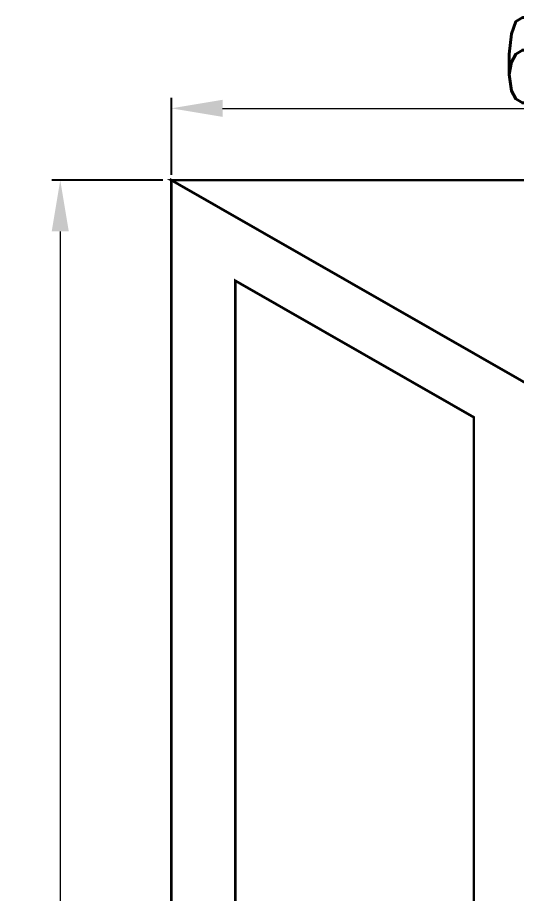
# Model space of a CAD drawing. Header units: millimetres. Extents: x 2974 to 5671, y 1205 to 3288.
# Drawn here: x 4556.4 to 4614.7, y 1682.9 to 1785.4 of the extents above; entities that cross this region are included whole.
import ezdxf

# ---------------------------------------------------------------- set-up
doc = ezdxf.new("R2010")
doc.units = ezdxf.units.MM
doc.layers.add('0-RACK', color=7, linetype='Continuous')
doc.layers.add('TEXT', color=3, linetype='Continuous')
doc.styles.add('SIMPLEX', font='simplex.shx', dxfattribs={"width": 0.6})
doc.styles.get("Standard").update_dxf_attribs({"font": 'arial.ttf'})
doc.dimstyles.new('ISO-25', dxfattribs={"dimtxt": 2.5, "dimasz": 2.5, "dimexe": 1.25, "dimexo": 0.625, "dimtad": 1, "dimtxsty": 'Standard', "dimcen": 2.5, "dimadec": 0, "dimazin": 0, "dimtfac": 1, "dimtmove": 0, "dimatfit": 3, "dimfxl": 1, "dimarcsym": 0})
doc.dimstyles.get("Standard").update_dxf_attribs({"dimtxt": 0.18, "dimasz": 0.18, "dimexe": 0.18, "dimexo": 0.0625, "dimgap": 0.09, "dimtad": 0, "dimtih": 1, "dimtoh": 1, "dimdec": 4, "dimzin": 0, "dimdsep": 46, "dimtxsty": 'Standard', "dimcen": 0.09, "dimadec": 0, "dimazin": 0, "dimtfac": 1, "dimtdec": 4, "dimtofl": 0, "dimtmove": 0, "dimatfit": 3, "dimfxl": 1, "dimtolj": 1, "dimtzin": 0, "dimarcsym": 0})

# ---------------------------------------------------------------- blocks, each defined once
blk = doc.blocks.new('*D27')
at = {"layer": 'Defpoints', "color": 0, "transparency": 16777216}
for p in [(4574.36, 1766.4), (4561.37, 1319.78), (4574.36, 1319.78)]:
    blk.add_point(p, dxfattribs=at)
at = {"layer": 'TEXT', "color": 0, "lineweight": -2, "transparency": 16777216}
for p, q in [((4573.36, 1766.4), (4560.37, 1766.4)), ((4573.36, 1319.78), (4560.37, 1319.78))]:
    blk.add_line(p, q, dxfattribs=at)
at = {"layer": 'TEXT', "color": 0, "lineweight": 9, "transparency": 16777216}
for p, q in [((4561.37, 1760.4), (4561.37, 1521.95)), ((4561.37, 1325.78), (4561.37, 1487.49))]:
    blk.add_line(p, q, dxfattribs=at)
at = {"layer": 'TEXT', "color": 0, "transparency": 16777216}
for points in [[(4560.37, 1760.4), (4562.37, 1760.4), (4561.37, 1766.4)], [(4560.37, 1325.78), (4562.37, 1325.78), (4561.37, 1319.78)]]:
    blk.add_solid(points, dxfattribs=at)
at = {"layer": 'TEXT', "color": 0, "transparency": 16777216, "insert": (4561.37, 1504.72), "char_height": 6, "attachment_point": 5, "rotation": 90, "style": 'SIMPLEX'}
blk.add_mtext('\\A1;{\\H1.66667x;2200MM}', dxfattribs=at)
blk = doc.blocks.new('*D28')
at = {"layer": '0-RACK', "color": 0, "lineweight": -2, "transparency": 16777216}
for p, q in [((4574.36, 1767.02), (4574.36, 1776.05)), ((4679.1, 1767.02), (4679.1, 1776.05))]:
    blk.add_line(p, q, dxfattribs=at)
at = {"layer": '0-RACK', "color": 0, "lineweight": 9, "transparency": 16777216}
blk.add_line((4580.36, 1774.8), (4673.1, 1774.8), dxfattribs=at)
at = {"layer": '0-RACK', "color": 0, "transparency": 16777216}
for points in [[(4580.36, 1775.8), (4580.36, 1773.8), (4574.36, 1774.8)], [(4673.1, 1775.8), (4673.1, 1773.8), (4679.1, 1774.8)]]:
    blk.add_solid(points, dxfattribs=at)
at = {"layer": 'Defpoints', "color": 0, "transparency": 16777216}
for p in [(4679.1, 1774.8), (4574.36, 1766.4), (4679.1, 1766.4)]:
    blk.add_point(p, dxfattribs=at)
at = {"layer": '0-RACK', "color": 0, "transparency": 16777216, "insert": (4626.73, 1780.43), "char_height": 6, "attachment_point": 5, "style": 'SIMPLEX'}
blk.add_mtext('{\\H1.66667x;600MM}', dxfattribs=at)

msp = doc.modelspace()

# ---------------------------------------------------------------- linework, layer by layer
at = {"layer": '0-RACK', "color": 0, "linetype": 'Continuous', "const_width": 0.29926, "elevation": -0.02095}
for points in [[(4617.21417, 1295.22826), (4617.21417, 1741.84522), (4574.35825, 1766.39731), (4574.35825, 1319.78036)], [(4574.35825, 1766.39731), (4617.21417, 1741.84522), (4721.95387, 1741.84522), (4679.09795, 1766.39731), (4574.35825, 1766.39731)], [(4581.83966, 1322.97568), (4581.83966, 1754.62982), (4609.73276, 1738.6499), (4609.73276, 1306.99575)]]:
    msp.add_lwpolyline(points, dxfattribs=at)

# ---------------------------------------------------------------- dimensions: what is measured, and where the dimension line sits
at = {"layer": '0-RACK'}
dim = msp.add_linear_dim(base=(4679.09795, 1774.80394, -0.02095), p1=(4574.35825, 1766.39731, -0.02095), p2=(4679.09795, 1766.39731, -0.02095), text='{\\H1.66667x;600MM}', dimstyle='ISO-25', override={"dimtxt": 6, "dimasz": 6, "dimtxsty": 'SIMPLEX', "dimlwd": 9}, dxfattribs=at)
dim.commit()
dim.dimension.update_dxf_attribs({"geometry": '*D28', "text_midpoint": (4626.7281, 1780.42895, -0.02095)})
at = {"layer": 'TEXT', "color": 0}
dim = msp.add_linear_dim(base=(4561.37301, 1319.78036, -0.02095), p1=(4574.35825, 1766.39731, -0.02095), p2=(4574.35825, 1319.78036, -0.02095), angle=90, text='{\\H1.66667x;2200MM}', dimstyle='Standard', override={"dimtxt": 6, "dimasz": 6, "dimexe": 1, "dimexo": 1, "dimtxsty": 'SIMPLEX', "dimlwd": 9}, dxfattribs=at)
dim.commit()
dim.dimension.update_dxf_attribs({"geometry": '*D27', "text_midpoint": (4561.37301, 1504.71928, -0.02095), "dimtype": 160, "text_rotation": 90})

doc.saveas('drawing.dxf')
